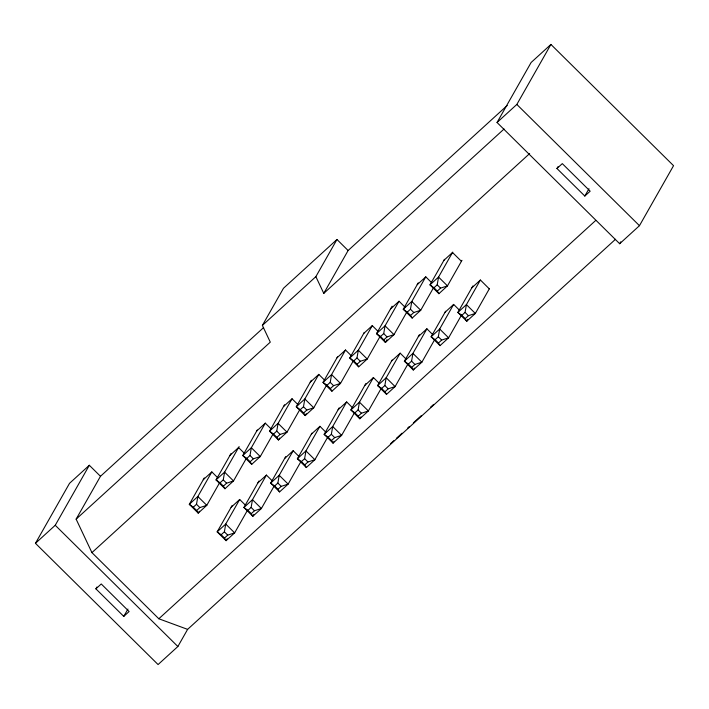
<?xml version="1.0" encoding="UTF-8"?>
<svg xmlns="http://www.w3.org/2000/svg" width="709" height="709" viewBox="0 0 709 709"><rect width="100%" height="100%" fill="white"/><g stroke="black" fill="none" stroke-linecap="round" stroke-linejoin="round"><path stroke-width="1.06" d="M204.298 477.893L189.303 504.303L193.3 507.192L196.508 504.267L197.855 496.504L211.84 471.893L217.76 477.804M231.099 453.423L216.041 479.922L220.047 482.811L223.255 479.887L224.602 472.123L239.119 446.564M232.171 505.446L217.167 531.856L221.173 534.746L224.381 531.821L225.728 524.057L239.704 499.446M257.305 429.982L242.788 455.541L246.785 458.431L249.993 455.506L251.341 447.733L265.326 423.131M258.971 480.977L243.914 507.476L247.911 510.365L251.128 507.44L252.475 499.677L266.451 475.065M284.531 404.75L269.526 431.161L273.532 434.05L276.74 431.116L278.088 423.353L292.064 398.75M285.709 456.596L270.661 483.095L274.658 485.984L277.866 483.059L279.213 475.296L293.198 450.685M311.331 380.272L296.273 406.78L300.27 409.66L303.479 406.736L304.835 398.972L318.811 374.37M311.916 433.155L297.399 458.714L301.405 461.603L304.613 458.679L305.96 450.906L319.936 426.304L325.865 432.215M337.537 356.84L323.02 382.39L327.017 385.279L330.226 382.355L331.573 374.591L345.558 349.98M339.194 407.826L324.146 434.333L328.143 437.223L331.351 434.298L332.698 426.526L346.683 401.923L352.603 407.835M364.275 332.459L349.759 358.01L353.764 360.899L356.973 357.974L358.32 350.211L372.296 325.599M365.888 383.542L350.884 409.953L354.89 412.842L358.098 409.908L359.445 402.145L373.421 377.543L379.35 383.454M392.095 306.182L376.506 333.629L380.503 336.518L383.711 333.593L385.058 325.83L399.043 301.219L404.963 307.13M392.148 360.012L377.631 385.563L381.628 388.452L384.836 385.528L386.192 377.764L400.168 353.153L406.097 359.073M418.248 282.838L403.244 309.248L407.25 312.137L410.458 309.213L411.805 301.449L425.781 276.838L431.71 282.749M419.427 334.683L404.378 361.182L408.375 364.072L411.583 361.147L412.93 353.383L426.915 328.772M444.508 259.308L429.991 284.867L433.988 287.757L437.196 284.832L438.552 277.068L452.732 252.094M445.633 311.251L431.116 336.802L435.122 339.691L438.33 336.766L439.677 329.003L453.654 304.391L459.583 310.312M472.912 285.922L457.863 312.421L461.86 315.31L465.069 312.385L466.416 304.622L480.401 280.011L489.299 288.864M187.61 629.37L177.87 646.519L158.08 664.563L35.45 543.316L69.535 483.316L89.325 465.272L100.474 476.297L76.129 519.148L91.931 552.621L158.825 618.762L187.61 629.37L615.501 239.27M35.45 543.316L55.24 525.272L89.325 465.272M95.892 588.842L101.245 583.968L129.109 611.521L123.765 616.396L95.892 588.842L96.938 587.008M76.129 519.148L270.289 342.137L262.383 325.404L283.485 288.262L336.97 239.491L348.119 250.516L323.774 293.375L315.868 276.643L336.97 239.491M123.765 616.396L127.939 609.049M199.291 511.224L198.219 513.121L189.303 504.303L197.855 496.504L206.78 505.322L198.219 513.121L196.641 510.498L193.3 507.192M219.684 482.607L206.78 505.322L199.849 507.573L196.641 510.498M246.422 458.218L233.518 480.932L224.966 488.74L216.041 479.922L224.602 472.123L233.518 480.932L226.596 483.192L223.388 486.117L224.966 488.74M273.169 433.837L260.265 456.552L251.704 464.36L242.788 455.541L251.341 447.733L260.265 456.552L253.343 458.812L250.135 461.736L251.704 464.36M279.523 438.082L278.451 439.979L269.526 431.161L278.088 423.353L287.003 432.171L278.451 439.979L276.873 437.356L273.532 434.05M299.907 409.456L287.003 432.171L280.082 434.431L276.873 437.356M227.181 538.751L226.091 540.675L217.167 531.856L225.728 524.057L234.644 532.876L226.091 540.675L224.514 538.051L221.173 534.746M247.547 510.161L234.644 532.876L227.722 535.127L224.514 538.051M306.27 413.702L305.189 415.589L296.273 406.78L304.835 398.972L313.75 407.79L305.189 415.589L303.62 412.975L300.27 409.66M326.654 385.076L313.75 407.79L306.829 410.041L303.62 412.975M253.911 514.397L252.829 516.294L243.914 507.476L252.475 499.677L261.391 508.495L252.829 516.294L251.261 513.671L247.911 510.365M274.294 485.78L261.391 508.495L254.469 510.746L251.261 513.671M353.401 360.695L340.497 383.409L331.936 391.208L323.02 382.39L331.573 374.591L340.497 383.409L333.567 385.661L330.359 388.585L331.936 391.208M301.041 461.391L288.138 484.114L279.576 491.913L270.661 483.095L279.213 475.296L288.138 484.114L281.207 486.365L277.999 489.29L279.576 491.913M497.044 122.489L531.13 62.481L550.92 44.437L673.55 165.684L639.465 225.684L619.675 243.728L497.044 122.489L516.834 104.445L550.92 44.437M380.139 336.314L367.235 359.029L358.674 366.828L349.759 358.01L358.32 350.211L367.235 359.029L360.314 361.28L357.106 364.204L358.674 366.828M327.78 437.01L314.876 459.724L306.323 467.532L297.399 458.714L305.96 450.906L314.876 459.724L307.954 461.984L304.746 464.909L306.323 467.532M387.034 339.611L385.421 342.447L376.506 333.629L385.058 325.83L393.982 334.648L385.421 342.447L383.853 339.824L380.503 336.518M406.886 311.933L393.982 334.648L387.061 336.899L383.853 339.824M334.134 441.255L333.062 443.152L324.146 434.333L332.698 426.526L341.623 435.344L333.062 443.152L331.493 440.528L328.143 437.223M354.527 412.629L341.623 435.344L334.701 437.604L331.493 440.528M433.624 287.553L420.721 310.267L412.168 318.066L403.244 309.248L411.805 301.449L420.721 310.267L413.799 312.518L410.591 315.443L412.168 318.066M360.881 416.874L359.809 418.771L350.884 409.953L359.445 402.145L368.361 410.963L359.809 418.771L358.231 416.148L354.89 412.842M381.265 388.248L368.361 410.963L361.439 413.223L358.231 416.148M461.984 260.327L447.468 285.878L438.906 293.686L429.991 284.867L438.552 277.068L447.468 285.878L440.546 288.138L437.338 291.062L438.906 293.686M408.012 363.868L395.108 386.582L386.547 394.381L377.631 385.563L386.192 377.764L395.108 386.582L388.186 388.833L384.978 391.767L386.547 394.381M414.366 368.113L413.294 370.001L404.378 361.182L412.93 353.383L421.855 362.202L413.294 370.001L411.716 367.377L408.375 364.072M434.759 339.487L421.855 362.202L414.925 364.453L411.716 367.377M461.497 315.106L448.593 337.821L440.032 345.62L431.116 336.802L439.677 329.003L448.593 337.821L441.672 340.072L438.463 342.996L440.032 345.62M467.851 319.342L466.779 321.239L457.863 312.421L466.416 304.622L475.34 313.44L466.779 321.239L465.21 318.616L461.86 315.31M556.946 168.503L562.299 163.628L590.172 191.182L584.819 196.056L556.946 168.503L557.992 166.668M489.52 288.466L475.34 313.44L468.419 315.691L465.21 318.616M584.819 196.056L588.993 188.709M619.675 243.728L620.756 241.822M262.383 325.404L315.868 276.643M100.474 476.297L263.633 327.54M348.119 250.516L507.201 105.49M323.774 293.375L504.064 129.011M91.931 552.621L529.641 153.569M203.261 479.727L211.814 471.928M230 455.346L238.561 447.547L244.508 453.423M256.747 430.966L265.299 423.167L271.246 429.042M283.485 406.585L292.046 398.786L297.993 404.662M310.232 382.204L318.793 374.405L324.74 380.281M336.979 357.823L345.531 350.016L351.478 355.9M363.717 333.443L372.278 325.635L378.225 331.52M390.464 309.062L399.016 301.254M417.202 284.672L425.763 276.873M443.949 260.292L452.51 252.493L461.426 261.311M231.125 507.289L239.686 499.482L245.633 505.366M257.872 482.9L266.433 475.101L272.38 480.977M284.619 458.519L293.171 450.72L299.118 456.596M311.357 434.138L319.919 426.339M338.104 409.758L346.657 401.959M364.843 385.377L373.404 377.578M391.59 360.996L400.151 353.188M418.337 336.615L426.889 328.808L432.836 334.692M445.075 312.235L453.636 304.427M471.822 287.845L480.374 280.046M158.825 618.762L595.711 220.446M390.686 443.542L393.929 440.59M396.358 438.375L402.03 433.199M407.702 428.032L409.323 426.552M413.374 422.856L421.483 415.465M430.398 407.338L433.633 404.387M516.834 104.445L639.465 225.684M437.196 284.832L440.546 288.138M465.069 312.385L468.419 315.691M433.988 287.757L437.338 291.062M410.458 309.213L413.799 312.518M438.33 336.766L441.672 340.072M407.25 312.137L410.591 315.443M435.122 339.691L438.463 342.996M383.711 333.593L387.061 336.899M411.583 361.147L414.925 364.453M356.973 357.974L360.314 361.28M384.836 385.528L388.186 388.833M353.764 360.899L357.106 364.204M381.628 388.452L384.978 391.767M330.226 382.355L333.567 385.661M358.098 409.908L361.439 413.223M327.017 385.279L330.359 388.585M303.479 406.736L306.829 410.041M331.351 434.298L334.701 437.604M276.74 431.116L280.082 434.431M304.613 458.679L307.954 461.984M301.405 461.603L304.746 464.909M249.993 455.506L253.343 458.812M277.866 483.059L281.207 486.365M246.785 458.431L250.135 461.736M274.658 485.984L277.999 489.29M223.255 479.887L226.596 483.192M251.128 507.44L254.469 510.746M220.047 482.811L223.388 486.117M196.508 504.267L199.849 507.573M224.381 531.821L227.722 535.127M55.24 525.272L177.87 646.519"/></g></svg>
